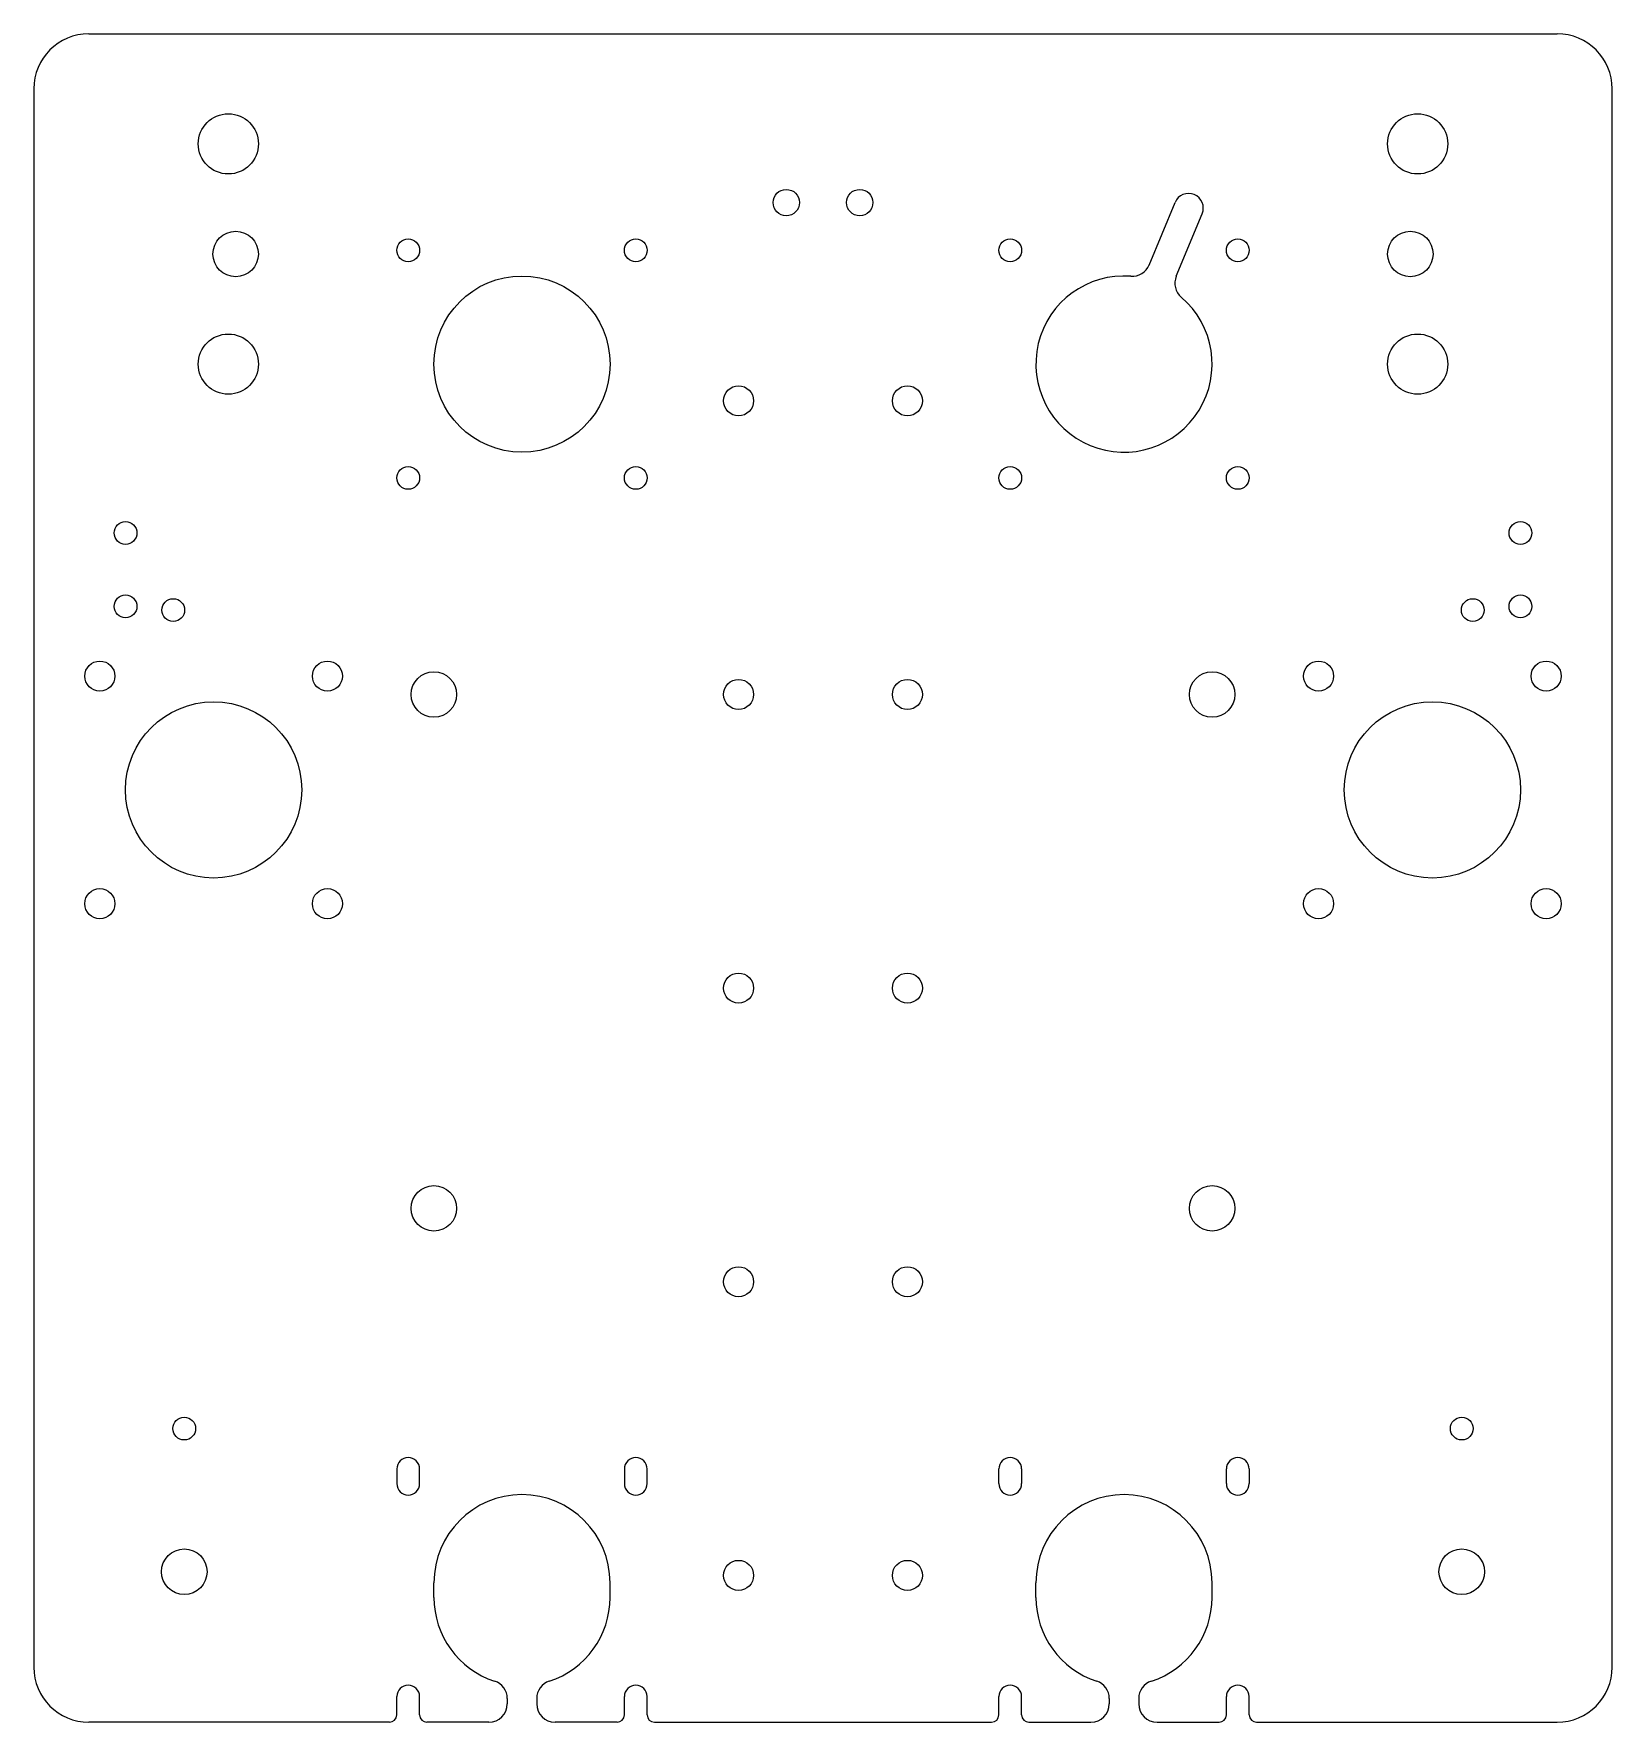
# Model space of a CAD drawing. Header units: millimetres. Extents: x -108 to 108, y -105 to 125.
import ezdxf

# ---------------------------------------------------------------- set-up
doc = ezdxf.new("R2010")
doc.units = ezdxf.units.MM
doc.layers.get('0').update_dxf_attribs({"lineweight": 25, "true_color": 0xffffff})

msp = doc.modelspace()

# ---------------------------------------------------------------- linework, layer by layer
for p, q in [((-100, 125), (100, 125)), ((-107.5, 117.5), (-107.5, -97.5)), ((107.5, -97.5), (107.5, 117.5)), ((44.43, 93.5), (47.95, 102.01)), ((48.12, 91.97), (51.65, 100.48)), ((-58.05, -70.5), (-58.05, -72.5)), ((-54.95, -72.5), (-54.95, -70.5)), ((-27.05, -70.5), (-27.05, -72.5)), ((-23.95, -72.5), (-23.95, -70.5)), ((23.95, -72.5), (23.95, -70.5)), ((27.05, -70.5), (27.05, -72.5)), ((54.95, -72.5), (54.95, -70.5)), ((58.05, -70.5), (58.05, -72.5)), ((-53, -88), (-53, -86)), ((-29, -88), (-29, -86)), ((29, -88), (29, -86)), ((53, -88), (53, -86)), ((-58.05, -104), (-58.05, -101.5)), ((-54.95, -104), (-54.95, -101.5)), ((-43, -101.78), (-43, -102.5)), ((-39, -101.78), (-39, -102.5)), ((-27.05, -104), (-27.05, -101.5)), ((-23.95, -104), (-23.95, -101.5)), ((23.95, -104), (23.95, -101.5)), ((27.05, -104), (27.05, -101.5)), ((39, -101.78), (39, -102.5)), ((43, -101.78), (43, -102.5)), ((54.95, -104), (54.95, -101.5)), ((58.05, -104), (58.05, -101.5)), ((-59.05, -105), (-100, -105)), ((-73, -105), (-73, -105)), ((-45.5, -105), (-53.95, -105)), ((-28.05, -105), (-36.5, -105)), ((-22.95, -105), (22.95, -105)), ((28.05, -105), (36.5, -105)), ((45.5, -105), (53.95, -105)), ((59.05, -105), (100, -105)), ((73, -105), (73, -105))]:
    msp.add_line(p, q)
for centre, radius in [((-81, 110), 4.1), ((81, 110), 4.1), ((-5, 102), 1.8), ((5, 102), 1.8), ((-80, 95), 3.1), ((-56.5, 95.5), 1.55), ((-25.5, 95.5), 1.55), ((25.5, 95.5), 1.55), ((56.5, 95.5), 1.55), ((80, 95), 3.1), ((-41, 80), 12), ((-81, 80), 4.1), ((81, 80), 4.1), ((-11.5, 75), 2.05), ((11.5, 75), 2.05), ((-56.5, 64.5), 1.55), ((-25.5, 64.5), 1.55), ((25.5, 64.5), 1.55), ((56.5, 64.5), 1.55), ((-95, 57), 1.55), ((95, 57), 1.55), ((-95, 47), 1.55), ((95, 47), 1.55), ((-88.5, 46.5), 1.55), ((88.5, 46.5), 1.55), ((-98.5, 37.5), 2.05), ((-67.5, 37.5), 2.05), ((67.5, 37.5), 2.05), ((98.5, 37.5), 2.05), ((-53, 35), 3.1), ((-11.5, 35), 2.05), ((11.5, 35), 2.05), ((53, 35), 3.1), ((-83, 22), 12), ((83, 22), 12), ((-98.5, 6.5), 2.05), ((-67.5, 6.5), 2.05), ((67.5, 6.5), 2.05), ((98.5, 6.5), 2.05), ((-11.5, -5), 2.05), ((11.5, -5), 2.05), ((-53, -35), 3.1), ((53, -35), 3.1), ((-11.5, -45), 2.05), ((11.5, -45), 2.05), ((-87, -65), 1.55), ((87, -65), 1.55), ((-87, -84.5), 3.1), ((87, -84.5), 3.1), ((-11.5, -85), 2.05), ((11.5, -85), 2.05)]:
    msp.add_circle(centre, radius)
for centre, radius, start, end in [((-100, 117.5), 7.5, 90, 180), ((100, 117.5), 7.5, 0, 90), ((49.8, 101.25), 2, 337.5, 157.5), ((42.12, 94.46), 2.5, 265.58, 337.5), ((41, 80), 12, 85.58, 49.42), ((50.43, 91.01), 2.5, 157.5, 229.42), ((-56.5, -70.5), 1.55, 360, 180), ((-25.5, -70.5), 1.55, 360, 180), ((25.5, -70.5), 1.55, 0, 180), ((56.5, -70.5), 1.55, 0, 180), ((-56.5, -72.5), 1.55, 180, 360), ((-25.5, -72.5), 1.55, 180, 360), ((25.5, -72.5), 1.55, 180, 0), ((56.5, -72.5), 1.55, 180, 0), ((-41, -86), 12, 360, 180), ((41, -86), 12, 0, 180), ((-41, -88), 12, 180, 251.92), ((-41, -88), 12, 288.08, 360), ((41, -88), 12, 180, 251.92), ((41, -88), 12, 288.08, 0), ((-100, -97.5), 7.5, 180, 270), ((100, -97.5), 7.5, 270, 0), ((-56.5, -101.5), 1.55, 360, 180), ((-45.5, -101.78), 2.5, 360, 71.92), ((-36.5, -101.78), 2.5, 108.08, 180), ((-25.5, -101.5), 1.55, 360, 180), ((25.5, -101.5), 1.55, 0, 180), ((36.5, -101.78), 2.5, 0, 71.92), ((45.5, -101.78), 2.5, 108.08, 180), ((56.5, -101.5), 1.55, 0, 180), ((-45.5, -102.5), 2.5, 270, 360), ((-36.5, -102.5), 2.5, 180, 270), ((36.5, -102.5), 2.5, 270, 0), ((45.5, -102.5), 2.5, 180, 270), ((-59.05, -104), 1, 270, 360), ((-53.95, -104), 1, 180, 270), ((-28.05, -104), 1, 270, 360), ((-22.95, -104), 1, 180, 270), ((22.95, -104), 1, 270, 0), ((28.05, -104), 1, 180, 270), ((53.95, -104), 1, 270, 0), ((59.05, -104), 1, 180, 270)]:
    msp.add_arc(centre, radius, start, end)

doc.saveas('drawing.dxf')
